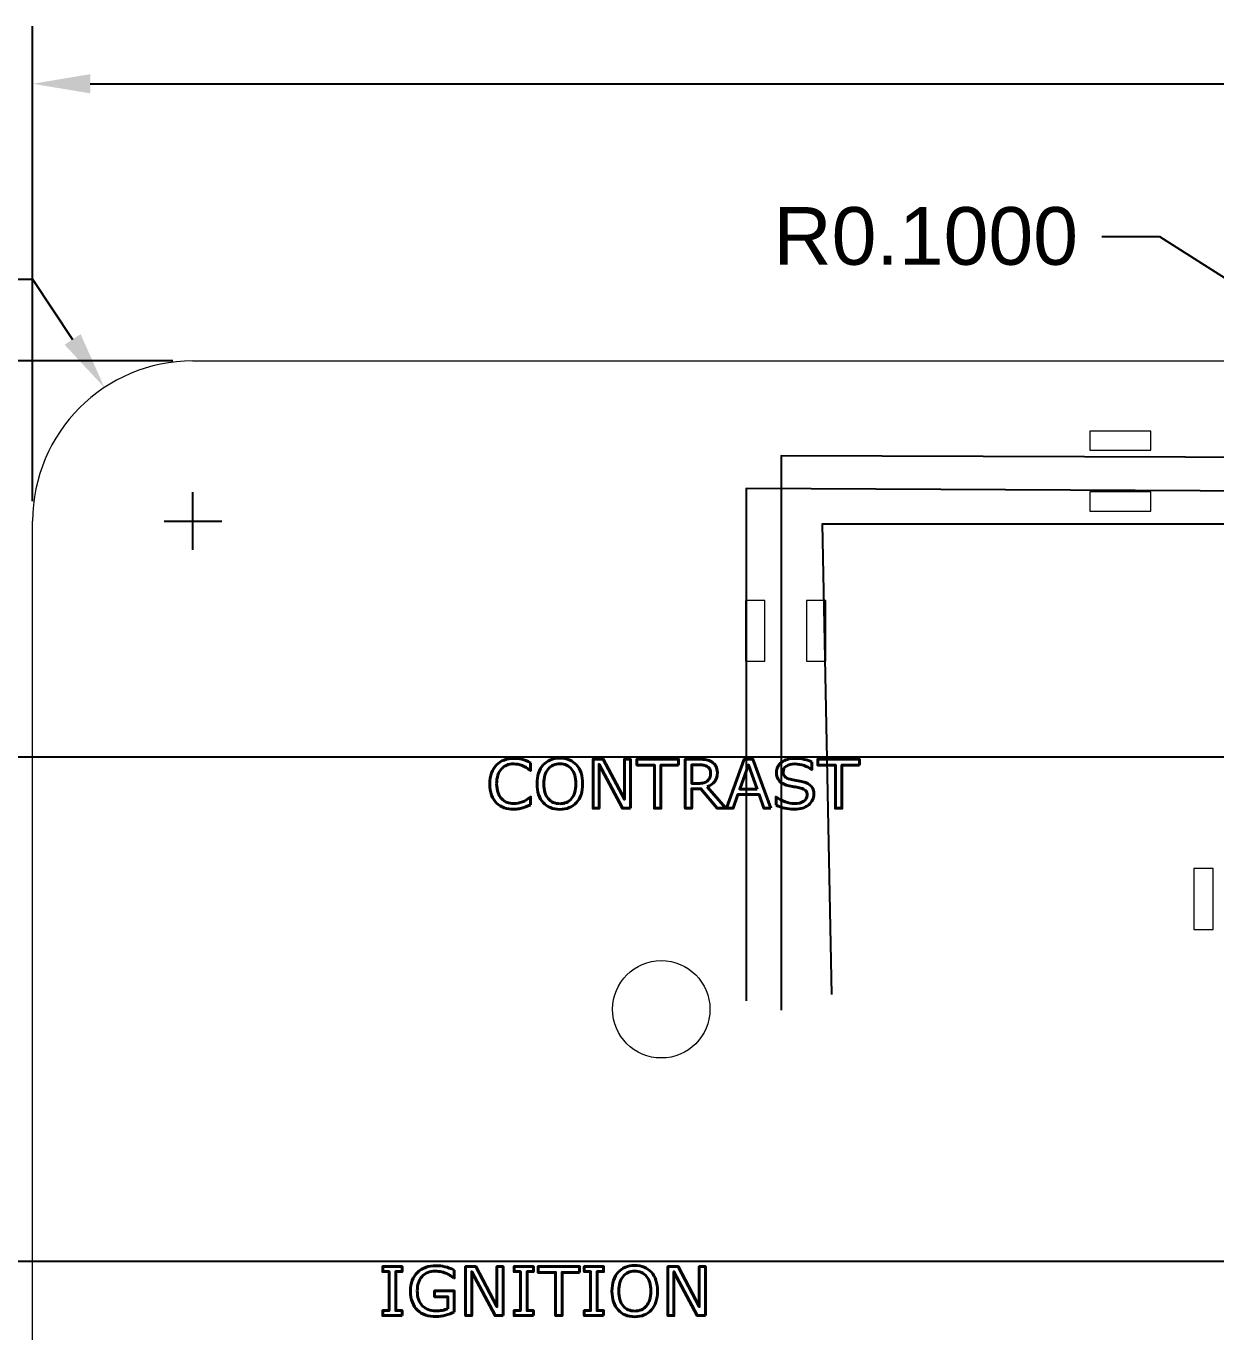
# Model space of a CAD drawing. Header units: inches. Extents: x 0.2 to 18.2, y 0.2 to 14.
# Drawn here: x 6.219 to 9.933, y 9.884 to 13.96 of the extents above; entities that cross this region are included whole.
import ezdxf

# ---------------------------------------------------------------- set-up
doc = ezdxf.new("R2010")
doc.units = ezdxf.units.IN
doc.header["$MEASUREMENT"] = 0
doc.layers.get('0').update_dxf_attribs({"lineweight": 0})
doc.layers.get('0').transparency = 0.37
for name, color, linetype, plot in [('Non Cut', 2, 'Continuous', False), ('Wire - Signal', 3, 'Continuous', False), ('Wire - V-', 5, 'Continuous', False), ('Wires - V+', 1, 'Continuous', False)]:
    doc.layers.add(name, color=color, linetype=linetype, plot=plot)
doc.layers.add('raster', color=7, linetype='Continuous', lineweight=40)
doc.layers.add('Strain Relief', color=7, linetype='Continuous', lineweight=0)
doc.styles.get("Standard").update_dxf_attribs({"font": 'Arial.ttf'})
doc.dimstyles.get("Standard").update_dxf_attribs({"dimtxt": 0.18, "dimasz": 0.18, "dimexe": 0.18, "dimexo": 0.0625, "dimgap": 0.09, "dimtad": 0, "dimtih": 1, "dimtoh": 1, "dimdec": 4, "dimzin": 0, "dimdsep": 46, "dimtxsty": 'Standard', "dimcen": 0.09, "dimadec": 0, "dimazin": 0, "dimtfac": 1, "dimtdec": 4, "dimtofl": 0, "dimtmove": 0, "dimatfit": 3, "dimfxl": 1, "dimtolj": 1, "dimtzin": 0, "dimarcsym": 0})

# ---------------------------------------------------------------- blocks, each defined once
blk = doc.blocks.new('*D1')
at = {"layer": 'Defpoints', "color": 0, "transparency": 16777216}
for p in [(18.2397, 13.78), (6.2397, 12.415), (18.2397, 12.415)]:
    blk.add_point(p, dxfattribs=at)
at = {"layer": 'Non Cut', "color": 0, "lineweight": -2, "transparency": 16777216}
for p, q in [((6.2397, 12.4775), (6.2397, 13.96)), ((18.2397, 12.4775), (18.2397, 13.96)), ((6.4197, 13.78), (11.715, 13.78)), ((18.0597, 13.78), (12.7643, 13.78))]:
    blk.add_line(p, q, dxfattribs=at)
at = {"layer": 'Non Cut', "color": 0, "transparency": 16777216}
for points in [[(6.4197, 13.81), (6.4197, 13.75), (6.2397, 13.78)], [(18.0597, 13.81), (18.0597, 13.75), (18.2397, 13.78)]]:
    blk.add_solid(points, dxfattribs=at)
at = {"layer": 'Non Cut', "color": 0, "transparency": 16777216, "insert": (12.2397, 13.78), "char_height": 0.18, "attachment_point": 5}
blk.add_mtext('\\A1;12.0000', dxfattribs=at)
blk = doc.blocks.new('*D2')
at = {"layer": 'Defpoints', "color": 0, "transparency": 16777216}
for p in [(6.7397, 12.915), (4.7625, 3.79), (6.7397, 3.79)]:
    blk.add_point(p, dxfattribs=at)
at = {"layer": 'Non Cut', "color": 0, "lineweight": -2, "transparency": 16777216}
for p, q in [((6.6772, 12.915), (4.5825, 12.915)), ((4.7625, 12.735), (4.7625, 8.5337)), ((4.7625, 3.97), (4.7625, 8.1713)), ((6.6772, 3.79), (4.5825, 3.79))]:
    blk.add_line(p, q, dxfattribs=at)
at = {"layer": 'Non Cut', "color": 0, "transparency": 16777216}
for points in [[(4.7325, 12.735), (4.7925, 12.735), (4.7625, 12.915)], [(4.7325, 3.97), (4.7925, 3.97), (4.7625, 3.79)]]:
    blk.add_solid(points, dxfattribs=at)
at = {"layer": 'Non Cut', "color": 0, "transparency": 16777216, "insert": (4.7625, 8.3525), "char_height": 0.18, "attachment_point": 5}
blk.add_mtext('\\A1;9.1250', dxfattribs=at)
blk = doc.blocks.new('*D3')
at = {"layer": 'Defpoints', "color": 0, "transparency": 16777216}
for p in [(6.4637, 12.8319), (6.7397, 12.415)]:
    blk.add_point(p, dxfattribs=at)
at = {"layer": 'Non Cut', "color": 0, "lineweight": -2, "transparency": 16777216}
for p, q in [((6.0597, 13.1703), (6.2397, 13.1703)), ((6.2397, 13.1703), (6.3643, 12.982)), ((6.7397, 12.325), (6.7397, 12.505)), ((6.6497, 12.415), (6.8297, 12.415))]:
    blk.add_line(p, q, dxfattribs=at)
at = {"layer": 'Non Cut', "color": 0, "transparency": 16777216}
blk.add_solid([(6.3893, 12.9986), (6.3393, 12.9655), (6.4637, 12.8319)], dxfattribs=at)
at = {"layer": 'Non Cut', "color": 0, "transparency": 16777216, "insert": (5.5105, 13.1703), "char_height": 0.18, "attachment_point": 5}
blk.add_mtext('\\A1;R0.5000', dxfattribs=at)
blk = doc.blocks.new('*D7')
at = {"layer": 'Defpoints', "color": 0, "transparency": 16777216}
for p in [(5.7754, 11.6785), (10.3022, 11.6785), (10.3022, 10.1037)]:
    blk.add_point(p, dxfattribs=at)
at = {"layer": 'Non Cut', "color": 0, "lineweight": -2, "transparency": 16777216}
for p, q in [((10.2397, 11.6785), (5.5954, 11.6785)), ((5.7754, 11.4985), (5.7754, 11.0723)), ((5.7754, 10.2837), (5.7754, 10.7098)), ((10.2397, 10.1037), (5.5954, 10.1037))]:
    blk.add_line(p, q, dxfattribs=at)
at = {"layer": 'Non Cut', "color": 0, "transparency": 16777216}
for points in [[(5.7454, 11.4985), (5.8054, 11.4985), (5.7754, 11.6785)], [(5.7454, 10.2837), (5.8054, 10.2837), (5.7754, 10.1037)]]:
    blk.add_solid(points, dxfattribs=at)
at = {"layer": 'Non Cut', "color": 0, "transparency": 16777216, "insert": (5.7754, 10.8911), "char_height": 0.18, "attachment_point": 5}
blk.add_mtext('\\A1;1.5748', dxfattribs=at)
blk = doc.blocks.new('*D11')
at = {"layer": 'Defpoints', "color": 0, "transparency": 16777216}
for p in [(11.1866, 12.391), (11.2709, 12.3372)]:
    blk.add_point(p, dxfattribs=at)
at = {"layer": 'Non Cut', "color": 0, "lineweight": -2, "transparency": 16777216}
for p, q in [((9.5766, 13.3038), (9.7566, 13.3038)), ((9.7566, 13.3038), (11.0349, 12.4879)), ((11.2709, 12.2472), (11.2709, 12.4272)), ((11.1809, 12.3372), (11.3609, 12.3372))]:
    blk.add_line(p, q, dxfattribs=at)
at = {"layer": 'Non Cut', "color": 0, "transparency": 16777216}
blk.add_solid([(11.0511, 12.5131), (11.0188, 12.4626), (11.1866, 12.391)], dxfattribs=at)
at = {"layer": 'Non Cut', "color": 0, "transparency": 16777216, "insert": (9.0274, 13.3038), "char_height": 0.18, "attachment_point": 5}
blk.add_mtext('\\A1;R0.1000', dxfattribs=at)

msp = doc.modelspace()

# ---------------------------------------------------------------- linework, layer by layer
for p, q in [((6.73968, 12.915), (17.73968, 12.915)), ((6.23968, 4.29), (6.23968, 12.415))]:
    msp.add_line(p, q)
msp.add_circle((8.2019, 10.89106), 0.152)
msp.add_arc((6.73968, 12.415), 0.5, 90, 180)
at = {"layer": 'raster', "color": 7}
for points in [[(7.79392, 11.66092), (7.79392, 11.63674), (7.79237, 11.63674)], [(8.40325, 11.51841), (8.3768, 11.51841), (8.32556, 11.57933), (8.29686, 11.57933), (8.29686, 11.51841), (8.27648, 11.51841), (8.27648, 11.67162), (8.31939, 11.67162)], [(8.67221, 11.6637), (8.67221, 11.63962), (8.67077, 11.63962)], [(8.32083, 11.65413), (8.29686, 11.65413), (8.29686, 11.5963), (8.31744, 11.5963)], [(8.34563, 11.5854), (8.40325, 11.51841)], [(7.79247, 11.5534), (7.79391, 11.5534), (7.79392, 11.52952)], [(8.56026, 11.52788), (8.56026, 11.5534), (8.5617, 11.5534)], [(7.5555, 10.07703), (7.5555, 10.05285), (7.55365, 10.05285)], [(7.53544, 9.95643), (7.53544, 9.99399), (7.49438, 9.99399), (7.49438, 10.01189), (7.5556, 10.01189), (7.5556, 9.94615)]]:
    msp.add_lwpolyline(points, dxfattribs=at)
for points in [[(8.10568, 11.51841), (8.08047, 11.51841), (8.00783, 11.65547), (8.00783, 11.51841), (7.98879, 11.51841), (7.98879, 11.67162), (8.02038, 11.67162), (8.08665, 11.5465), (8.08665, 11.67162), (8.10568, 11.67162)], [(8.2557, 11.65351), (8.20096, 11.65351), (8.20096, 11.51841), (8.18059, 11.51841), (8.18059, 11.65351), (8.12585, 11.65351), (8.12585, 11.67162), (8.2557, 11.67162)], [(8.5438, 11.51841), (8.52209, 11.51841), (8.50707, 11.56111), (8.4408, 11.56111), (8.42578, 11.51841), (8.4051, 11.51841), (8.46087, 11.67162), (8.48803, 11.67162)], [(8.82038, 11.65351), (8.76564, 11.65351), (8.76564, 11.51841), (8.74526, 11.51841), (8.74526, 11.65351), (8.69053, 11.65351), (8.69053, 11.67162), (8.82038, 11.67162)], [(7.93714, 11.65403), (7.93714, 11.65403)], [(8.35561, 11.62851), (8.35561, 11.62851)], [(8.50079, 11.5786), (8.47394, 11.65382), (8.44698, 11.5786)], [(7.93529, 11.59496), (7.93529, 11.59496)], [(8.67838, 11.56214), (8.67838, 11.56214)], [(7.39293, 9.93483), (7.33243, 9.93483), (7.33243, 9.95047), (7.35249, 9.95047), (7.35249, 10.0724), (7.33243, 10.0724), (7.33243, 10.08803), (7.39293, 10.08803), (7.39293, 10.0724), (7.37287, 10.0724), (7.37287, 9.95047), (7.39293, 9.95047)], [(7.70809, 9.93483), (7.68288, 9.93483), (7.61024, 10.07188), (7.61024, 9.93483), (7.59121, 9.93483), (7.59121, 10.08803), (7.62279, 10.08803), (7.68906, 9.96292), (7.68906, 10.08803), (7.70809, 10.08803)], [(7.80286, 9.93483), (7.74236, 9.93483), (7.74236, 9.95047), (7.76242, 9.95047), (7.76242, 10.0724), (7.74236, 10.0724), (7.74236, 10.08803), (7.80286, 10.08803), (7.80286, 10.0724), (7.78279, 10.0724), (7.78279, 9.95047), (7.80286, 9.95047)], [(7.94701, 10.06993), (7.89227, 10.06993), (7.89227, 9.93483), (7.8719, 9.93483), (7.8719, 10.06993), (7.81716, 10.06993), (7.81716, 10.08803), (7.94701, 10.08803)], [(8.02181, 9.93483), (7.96131, 9.93483), (7.96131, 9.95047), (7.98138, 9.95047), (7.98138, 10.0724), (7.96131, 10.0724), (7.96131, 10.08803), (8.02181, 10.08803), (8.02181, 10.0724), (8.00175, 10.0724), (8.00175, 9.95047), (8.02181, 9.95047)], [(8.1709, 10.07044), (8.1709, 10.07044)], [(8.33944, 9.93483), (8.31423, 9.93483), (8.24159, 10.07188), (8.24159, 9.93483), (8.22256, 9.93483), (8.22256, 10.08803), (8.25415, 10.08803), (8.32041, 9.96292), (8.32041, 10.08803), (8.33944, 10.08803)], [(8.16905, 10.01138), (8.16905, 10.01138)]]:
    msp.add_lwpolyline(points, close=True, dxfattribs=at)
for points in [[(7.68763, 11.65392), (7.69414, 11.66058), (7.702, 11.66565), (7.71119, 11.66915)], [(7.71119, 11.66915), (7.72045, 11.67265), (7.7307, 11.6744), (7.74195, 11.6744)], [(7.74062, 11.65701), (7.73287, 11.65701), (7.72587, 11.65574), (7.71963, 11.6532)], [(7.76727, 11.65217), (7.75897, 11.6554), (7.75008, 11.65701), (7.74062, 11.65701)], [(7.74195, 11.6744), (7.75019, 11.6744), (7.75838, 11.6734), (7.76655, 11.67141)], [(7.76655, 11.67141), (7.77478, 11.66943), (7.7839, 11.66593), (7.79392, 11.66092)], [(7.83353, 11.65403), (7.83957, 11.66075), (7.84704, 11.66589), (7.85596, 11.66946)], [(7.88539, 11.65722), (7.86982, 11.65722), (7.85757, 11.6518), (7.84865, 11.64096)], [(7.85596, 11.66946), (7.86495, 11.67303), (7.87472, 11.67481), (7.88528, 11.67481)], [(7.88528, 11.67481), (7.89626, 11.67481), (7.9061, 11.67299), (7.91481, 11.66936)], [(7.92191, 11.64096), (7.913, 11.6518), (7.90082, 11.65722), (7.88539, 11.65722)], [(7.91481, 11.66936), (7.92359, 11.66579), (7.93104, 11.66068), (7.93714, 11.65403)], [(8.31939, 11.67162), (8.32865, 11.67162), (8.33637, 11.671), (8.34254, 11.66977)], [(8.34254, 11.66977), (8.34871, 11.6686), (8.35427, 11.66648), (8.35921, 11.66339)], [(8.35921, 11.66339), (8.36477, 11.65989), (8.36909, 11.65547), (8.37217, 11.65012)], [(8.56119, 11.63057), (8.56119, 11.64339), (8.56661, 11.65389), (8.57745, 11.66205)], [(8.57745, 11.66205), (8.58828, 11.67028), (8.60204, 11.6744), (8.61871, 11.6744)], [(8.61871, 11.6744), (8.62948, 11.6744), (8.63935, 11.67337), (8.64834, 11.67131)], [(8.64834, 11.67131), (8.65733, 11.66925), (8.66528, 11.66672), (8.67221, 11.6637)], [(7.66684, 11.59486), (7.66684, 11.60748), (7.66863, 11.61877), (7.67219, 11.62871)], [(7.67219, 11.62871), (7.67576, 11.63866), (7.6809, 11.64706), (7.68763, 11.65392)], [(7.69195, 11.62203), (7.68934, 11.61421), (7.68804, 11.60515), (7.68804, 11.59486)], [(7.70306, 11.64158), (7.69833, 11.63643), (7.69462, 11.62991), (7.69195, 11.62203)], [(7.71963, 11.6532), (7.71345, 11.65073), (7.70793, 11.64686), (7.70306, 11.64158)], [(7.79237, 11.63674), (7.78393, 11.64381), (7.77557, 11.64895), (7.76727, 11.65217)], [(7.81419, 11.59496), (7.81419, 11.60745), (7.81583, 11.61863), (7.81912, 11.62851)], [(7.81912, 11.62851), (7.82242, 11.63845), (7.82722, 11.64696), (7.83353, 11.65403)], [(7.84865, 11.64096), (7.83981, 11.63019), (7.83538, 11.61486), (7.83538, 11.59496)], [(7.93529, 11.59496), (7.93529, 11.61486), (7.93083, 11.63019), (7.92191, 11.64096)], [(7.93714, 11.65403), (7.94338, 11.64717), (7.94815, 11.63876), (7.95144, 11.62882)], [(7.95144, 11.62882), (7.95481, 11.61887), (7.95649, 11.60759), (7.95649, 11.59496)], [(8.33513, 11.65289), (8.33109, 11.65372), (8.32632, 11.65413), (8.32083, 11.65413)], [(8.34563, 11.64878), (8.34268, 11.65077), (8.33918, 11.65214), (8.33513, 11.65289)], [(8.35324, 11.64013), (8.35173, 11.64356), (8.3492, 11.64645), (8.34563, 11.64878)], [(8.35561, 11.62851), (8.35561, 11.6329), (8.35482, 11.63677), (8.35324, 11.64013)], [(8.35335, 11.6142), (8.35485, 11.61798), (8.35561, 11.62274), (8.35561, 11.62851)], [(8.37691, 11.62995), (8.37691, 11.6189), (8.37413, 11.60964), (8.36857, 11.60217)], [(8.37217, 11.65012), (8.37533, 11.64483), (8.37691, 11.63811), (8.37691, 11.62995)], [(8.57096, 11.6033), (8.56445, 11.6103), (8.56119, 11.61938), (8.56119, 11.63057)], [(8.59226, 11.65001), (8.58568, 11.64549), (8.58239, 11.63965), (8.58239, 11.63252)], [(8.58239, 11.63252), (8.58239, 11.62614), (8.58403, 11.62113), (8.58732, 11.6175)], [(8.58732, 11.6175), (8.59062, 11.61386), (8.59641, 11.61108), (8.60471, 11.60916)], [(8.6186, 11.6568), (8.6077, 11.6568), (8.59892, 11.65454), (8.59226, 11.65001)], [(8.64772, 11.65186), (8.63826, 11.65516), (8.62855, 11.6568), (8.6186, 11.6568)], [(8.67077, 11.63962), (8.66494, 11.64456), (8.65726, 11.64864), (8.64772, 11.65186)], [(7.6724, 11.55978), (7.66869, 11.56986), (7.66684, 11.58155), (7.66684, 11.59486)], [(7.68804, 11.59486), (7.68804, 11.58409), (7.68948, 11.57483), (7.69236, 11.56708)], [(7.81912, 11.56111), (7.81583, 11.57099), (7.81419, 11.58227), (7.81419, 11.59496)], [(7.83538, 11.59496), (7.83538, 11.57487), (7.83991, 11.55947), (7.84896, 11.54877)], [(7.92171, 11.54877), (7.93076, 11.55947), (7.93529, 11.57487), (7.93529, 11.59496)], [(7.95649, 11.59496), (7.95649, 11.58234), (7.95477, 11.57103), (7.95134, 11.56101)], [(8.31744, 11.5963), (8.32388, 11.5963), (8.32951, 11.59685), (8.33431, 11.59795)], [(8.33431, 11.59795), (8.33911, 11.59911), (8.34319, 11.60124), (8.34655, 11.60433)], [(8.36857, 11.60217), (8.36302, 11.59476), (8.35537, 11.58917), (8.34563, 11.5854)], [(8.34655, 11.60433), (8.34964, 11.60721), (8.3519, 11.6105), (8.35335, 11.6142)], [(8.60121, 11.58859), (8.58763, 11.59147), (8.57755, 11.59637), (8.57096, 11.6033)], [(8.62025, 11.58519), (8.61428, 11.58608), (8.60794, 11.58721), (8.60121, 11.58859)], [(8.60471, 11.60916), (8.6091, 11.6082), (8.61535, 11.60704), (8.62344, 11.60567)], [(8.63702, 11.58179), (8.63188, 11.58317), (8.62629, 11.5843), (8.62025, 11.58519)], [(8.62344, 11.60567), (8.63153, 11.60429), (8.63839, 11.60289), (8.64402, 11.60145)], [(8.65215, 11.57428), (8.64885, 11.57751), (8.64381, 11.58001), (8.63702, 11.58179)], [(8.64402, 11.60145), (8.6554, 11.59843), (8.66398, 11.59387), (8.66974, 11.58776)], [(8.66974, 11.58776), (8.6755, 11.58166), (8.67838, 11.57312), (8.67838, 11.56214)], [(7.68783, 11.53498), (7.68125, 11.5415), (7.6761, 11.54976), (7.6724, 11.55978)], [(7.7115, 11.52026), (7.70244, 11.52342), (7.69455, 11.52832), (7.68783, 11.53498)], [(7.69236, 11.56708), (7.69531, 11.55933), (7.69908, 11.55302), (7.70368, 11.54815)], [(7.70368, 11.54815), (7.70848, 11.54307), (7.71407, 11.5393), (7.72045, 11.53683)], [(7.72045, 11.53683), (7.7269, 11.53443), (7.73369, 11.53323), (7.74082, 11.53323)], [(7.74082, 11.53323), (7.75063, 11.53323), (7.75982, 11.53491), (7.7684, 11.53827)], [(7.7684, 11.53827), (7.77697, 11.54163), (7.785, 11.54667), (7.79247, 11.5534)], [(7.83343, 11.53611), (7.82725, 11.5429), (7.82249, 11.55124), (7.81912, 11.56111)], [(7.85586, 11.52057), (7.84708, 11.52414), (7.8396, 11.52932), (7.83343, 11.53611)], [(7.84896, 11.54877), (7.85802, 11.53813), (7.87016, 11.53282), (7.88539, 11.53282)], [(7.88539, 11.53282), (7.90062, 11.53282), (7.91272, 11.53813), (7.92171, 11.54877)], [(7.93714, 11.53611), (7.93083, 11.52918), (7.92335, 11.52397), (7.91471, 11.52047)], [(7.95134, 11.56101), (7.94798, 11.55106), (7.94325, 11.54276), (7.93714, 11.53611)], [(8.5617, 11.5534), (8.56945, 11.54695), (8.57841, 11.54197), (8.58856, 11.53848)], [(8.58856, 11.53848), (8.59871, 11.53498), (8.60825, 11.53323), (8.61716, 11.53323)], [(8.61716, 11.53323), (8.62978, 11.53323), (8.63959, 11.5356), (8.64659, 11.54033)], [(8.64659, 11.54033), (8.65366, 11.54506), (8.65719, 11.55137), (8.65719, 11.55926)], [(8.65719, 11.55926), (8.65719, 11.56605), (8.65551, 11.57106), (8.65215, 11.57428)], [(8.67417, 11.54444), (8.67142, 11.53861), (8.66755, 11.53367), (8.66254, 11.52963)], [(8.67838, 11.56214), (8.67838, 11.55617), (8.67698, 11.55027), (8.67417, 11.54444)], [(7.74185, 11.51563), (7.73074, 11.51563), (7.72062, 11.51718), (7.7115, 11.52026)], [(7.75801, 11.51707), (7.75314, 11.51611), (7.74775, 11.51563), (7.74185, 11.51563)], [(7.77169, 11.52037), (7.76751, 11.51906), (7.76294, 11.51797), (7.75801, 11.51707)], [(7.78363, 11.52489), (7.78061, 11.52345), (7.77663, 11.52194), (7.77169, 11.52037)], [(7.79392, 11.52952), (7.79014, 11.52788), (7.78671, 11.52634), (7.78363, 11.52489)], [(7.88528, 11.51522), (7.87451, 11.51522), (7.86471, 11.51701), (7.85586, 11.52057)], [(7.91471, 11.52047), (7.90614, 11.51697), (7.89633, 11.51522), (7.88528, 11.51522)], [(8.58712, 11.51872), (8.57834, 11.52078), (8.56939, 11.52383), (8.56026, 11.52788)], [(8.61696, 11.51563), (8.60591, 11.51563), (8.59597, 11.51666), (8.58712, 11.51872)], [(8.6433, 11.51934), (8.63603, 11.51687), (8.62725, 11.51563), (8.61696, 11.51563)], [(8.66254, 11.52963), (8.65705, 11.52524), (8.65064, 11.52181), (8.6433, 11.51934)], [(7.41906, 10.01159), (7.41906, 10.03607), (7.4262, 10.05538), (7.44047, 10.06951)], [(7.44047, 10.06951), (7.4548, 10.08371), (7.47446, 10.09081), (7.49942, 10.09081)], [(7.49593, 10.07342), (7.47878, 10.07342), (7.4652, 10.0679), (7.45518, 10.05686)], [(7.5163, 10.07126), (7.51033, 10.0727), (7.50354, 10.07342), (7.49593, 10.07342)], [(7.49942, 10.09081), (7.50814, 10.09081), (7.51702, 10.08975), (7.52607, 10.08762)], [(7.53245, 10.06602), (7.52772, 10.06814), (7.52234, 10.06989), (7.5163, 10.07126)], [(7.52607, 10.08762), (7.5352, 10.08557), (7.54501, 10.08203), (7.5555, 10.07703)], [(8.05289, 10.04492), (8.05618, 10.05487), (8.06098, 10.06337), (8.06729, 10.07044)], [(8.06729, 10.07044), (8.07333, 10.07716), (8.0808, 10.08231), (8.08972, 10.08587)], [(8.11915, 10.07363), (8.10358, 10.07363), (8.09133, 10.06821), (8.08242, 10.05737)], [(8.08972, 10.08587), (8.09871, 10.08944), (8.10848, 10.09122), (8.11905, 10.09122)], [(8.11905, 10.09122), (8.13002, 10.09122), (8.13987, 10.08941), (8.14858, 10.08577)], [(8.15568, 10.05737), (8.14676, 10.06821), (8.13458, 10.07363), (8.11915, 10.07363)], [(8.14858, 10.08577), (8.15736, 10.0822), (8.1648, 10.07709), (8.1709, 10.07044)], [(8.1709, 10.07044), (8.17715, 10.06358), (8.18191, 10.05518), (8.18521, 10.04523)], [(7.45518, 10.05686), (7.44523, 10.04588), (7.44026, 10.031), (7.44026, 10.0122)], [(7.54439, 10.05933), (7.54034, 10.062), (7.53636, 10.06423), (7.53245, 10.06602)], [(7.55365, 10.05285), (7.55152, 10.05449), (7.54844, 10.05665), (7.54439, 10.05933)], [(8.04795, 10.01138), (8.04795, 10.02386), (8.04959, 10.03504), (8.05289, 10.04492)], [(8.08242, 10.05737), (8.07357, 10.0466), (8.06914, 10.03127), (8.06914, 10.01138)], [(8.16905, 10.01138), (8.16905, 10.03127), (8.16459, 10.0466), (8.15568, 10.05737)], [(8.18521, 10.04523), (8.18857, 10.03529), (8.19025, 10.024), (8.19025, 10.01138)], [(7.42483, 9.9765), (7.42099, 9.98651), (7.41906, 9.99821), (7.41906, 10.01159)], [(7.44026, 10.0122), (7.44026, 9.99238), (7.44547, 9.97694), (7.4559, 9.9659)], [(8.05289, 9.97753), (8.04959, 9.98741), (8.04795, 9.99869), (8.04795, 10.01138)], [(8.06914, 10.01138), (8.06914, 9.99128), (8.07367, 9.97588), (8.08273, 9.96518)], [(8.15547, 9.96518), (8.16453, 9.97588), (8.16905, 9.99128), (8.16905, 10.01138)], [(8.19025, 10.01138), (8.19025, 9.99876), (8.18853, 9.98744), (8.1851, 9.97742)], [(7.44119, 9.9516), (7.43412, 9.95825), (7.42867, 9.96655), (7.42483, 9.9765)], [(7.4666, 9.93678), (7.45666, 9.94007), (7.44818, 9.94501), (7.44119, 9.9516)], [(7.4559, 9.9659), (7.46633, 9.95493), (7.48053, 9.94944), (7.4985, 9.94944)], [(7.4985, 9.94944), (7.50508, 9.94944), (7.51163, 9.95009), (7.51815, 9.95139)], [(7.51815, 9.95139), (7.52474, 9.9527), (7.5305, 9.95438), (7.53544, 9.95643)], [(7.5556, 9.94615), (7.54724, 9.9423), (7.53808, 9.93894), (7.52813, 9.93606)], [(8.06719, 9.95252), (8.06102, 9.95932), (8.05625, 9.96765), (8.05289, 9.97753)], [(8.08962, 9.93699), (8.08084, 9.94055), (8.07336, 9.94573), (8.06719, 9.95252)], [(8.08273, 9.96518), (8.09178, 9.95455), (8.10392, 9.94923), (8.11915, 9.94923)], [(8.11915, 9.94923), (8.13438, 9.94923), (8.14648, 9.95455), (8.15547, 9.96518)], [(8.1709, 9.95252), (8.16459, 9.9456), (8.15712, 9.94038), (8.14847, 9.93688)], [(8.1851, 9.97742), (8.18174, 9.96748), (8.17701, 9.95918), (8.1709, 9.95252)], [(7.49942, 9.93184), (7.48749, 9.93184), (7.47655, 9.93349), (7.4666, 9.93678)], [(7.52813, 9.93606), (7.51825, 9.93325), (7.50868, 9.93184), (7.49942, 9.93184)], [(8.11905, 9.93164), (8.10828, 9.93164), (8.09847, 9.93342), (8.08962, 9.93699)], [(8.14847, 9.93688), (8.1399, 9.93339), (8.13009, 9.93164), (8.11905, 9.93164)]]:
    msp.add_open_spline(points, degree=3, dxfattribs=at)
at = {"layer": 'Strain Relief'}
for points in [[(9.72972, 12.63596), (9.72972, 12.69596), (9.53972, 12.69596), (9.53972, 12.63596)], [(9.72972, 12.44596), (9.72972, 12.50596), (9.53972, 12.50596), (9.53972, 12.44596)], [(8.46503, 11.97741), (8.52503, 11.97741), (8.52503, 12.16741), (8.46503, 12.16741)], [(8.65503, 11.97741), (8.71503, 11.97741), (8.71503, 12.16741), (8.65503, 12.16741)], [(9.86441, 11.14033), (9.92441, 11.14033), (9.92441, 11.33033), (9.86441, 11.33033)]]:
    msp.add_lwpolyline(points, close=True, dxfattribs=at)
at = {"layer": 'Wire - Signal'}
msp.add_lwpolyline([(8.73382, 10.93702), (8.70472, 12.40625), (10.50928, 12.40625), (10.50928, 11.4898)], dxfattribs=at)
at = {"layer": 'Wire - V-'}
msp.add_lwpolyline([(15.01297, 5.83337), (14.64922, 6.169), (14.59326, 5.49775), (15.18085, 5.13415), (18.16078, 5.14813), (18.13004, 12.48545), (11.30092, 12.50166), (8.46662, 12.51622), (8.46662, 10.91719)], dxfattribs=at)
at = {"layer": 'Wires - V+'}
msp.add_lwpolyline([(18.03148, 11.85726), (18.04017, 12.58723), (8.57563, 12.61848), (8.57563, 10.88824)], dxfattribs=at)

# ---------------------------------------------------------------- dimensions: what is measured, and where the dimension line sits
at = {"layer": 'Non Cut'}
dim = msp.add_linear_dim(base=(18.23968, 13.78002), p1=(6.23968, 12.415), p2=(18.23968, 12.415), dimstyle='Standard', dxfattribs=at)
dim.commit()
dim.dimension.update_dxf_attribs({"geometry": '*D1', "text_midpoint": (12.23968, 13.78002), "dimtype": 160})
for center, mpoint, picture, middle in [((11.27093, 12.3372), (11.18664, 12.39101), '*D11', (9.02742, 13.30382)), ((6.73968, 12.415), (6.46368, 12.83193), '*D3', (5.51047, 13.17031))]:
    dim = msp.add_radius_dim(center=center, mpoint=mpoint, dimstyle='Standard', dxfattribs=at)
    dim.commit()
    dim.dimension.update_dxf_attribs({"geometry": picture, "text_midpoint": middle, "dimtype": 164})
dim = msp.add_linear_dim(base=(4.76246, 3.79), p1=(6.73968, 12.915), p2=(6.73968, 3.79), angle=90, dimstyle='Standard', dxfattribs=at)
dim.commit()
dim.dimension.update_dxf_attribs({"geometry": '*D2', "text_midpoint": (4.76246, 8.3525), "dimtype": 160})
dim = msp.add_linear_dim(base=(5.77537, 11.67846), p1=(10.30218, 10.10366), p2=(10.30218, 11.67846), angle=90, dimstyle='Standard', dxfattribs=at)
dim.commit()
dim.dimension.update_dxf_attribs({"geometry": '*D7', "text_midpoint": (5.77537, 10.89106)})

doc.saveas('drawing.dxf')
